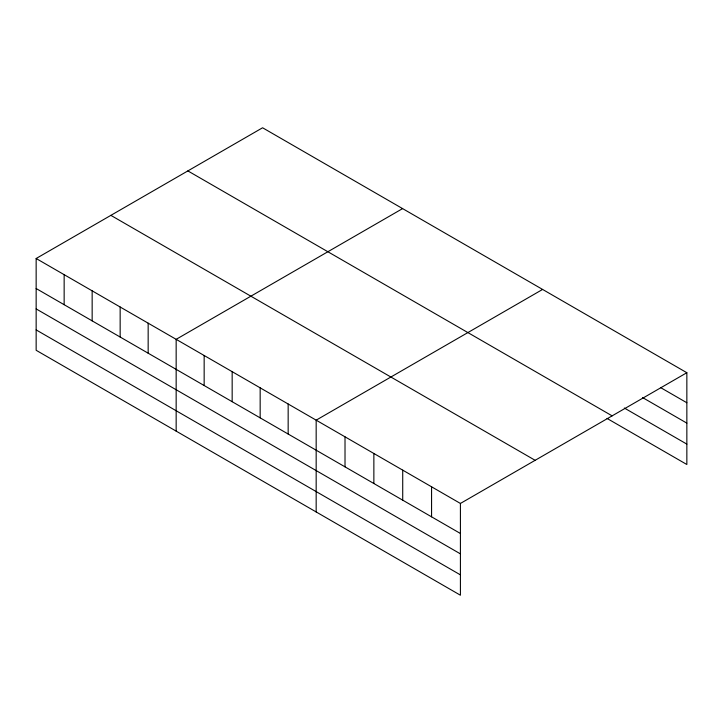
<?xml version="1.0" encoding="UTF-8"?>
<svg xmlns="http://www.w3.org/2000/svg" width="723" height="723" viewBox="0 0 723 723"><rect width="100%" height="100%" fill="white"/><g stroke="black" fill="none" stroke-linecap="round" stroke-linejoin="round"><path stroke-width="1.08" d="M36.15 258.5L460.415 503.452L460.415 595.228L36.15 350.284L36.15 258.5L262.585 127.772L686.85 372.716L686.85 464.5L607.031 418.418M402.594 208.604L176.159 339.331L176.159 431.116M542.602 289.435L316.168 420.162L316.168 511.947M460.415 503.452L686.85 372.716M660.885 387.763L686.85 402.756M642.611 397.587L686.85 423.127M624.338 408.034L686.85 444.121M187.863 170.908L612.128 415.861M110.872 215.355L535.137 460.307M36.15 288.531L460.415 533.484M36.15 308.911L460.415 553.863M36.15 329.905L460.415 574.857M431.568 486.787L431.568 516.828M402.72 470.131L402.72 500.171M373.863 453.475L373.863 483.515M345.016 436.819L345.016 466.859M288.161 403.994L288.161 434.035M260.163 387.835L260.163 417.867M232.164 371.667L232.164 401.699M204.157 355.499L204.157 385.531M148.161 323.163L148.161 353.204M120.154 306.995L120.154 337.035M92.155 290.836L92.155 320.867M64.148 274.668L64.148 304.699"/></g></svg>
